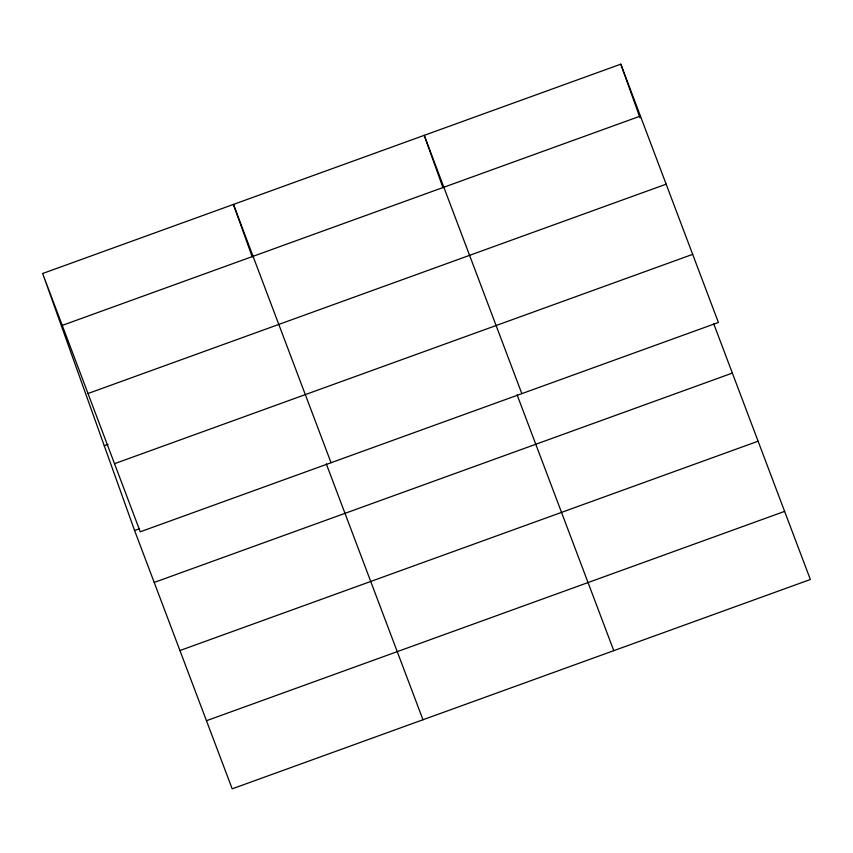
<?xml version="1.0" encoding="UTF-8"?>
<svg xmlns="http://www.w3.org/2000/svg" width="853" height="853" viewBox="0 0 853 853"><rect width="100%" height="100%" fill="white"/><g stroke="black" fill="none" stroke-linecap="round" stroke-linejoin="round"><path stroke-width="1.28" d="M42.65 273.504L620.803 64.167L718.407 322.466L140.255 531.803L42.65 273.504L134.593 530.534L232.197 788.833L810.35 579.496L713.684 323.671M62.258 325.398L640.411 116.061M87.998 393.51L666.15 184.173M104.247 445.714L107.99 444.36M114.515 463.691L692.668 254.354M134.593 530.534L139.583 528.721M154.201 582.428L732.354 373.092M179.94 650.54L758.093 441.214M206.458 720.721L784.611 511.384M521.833 393.638L424.229 135.339L442.974 187.735M517.11 394.843L613.776 650.668M331.049 462.721L233.445 204.421L252.179 256.806M326.315 463.925L422.981 719.751M620.803 64.167L639.995 117.81"/></g></svg>
